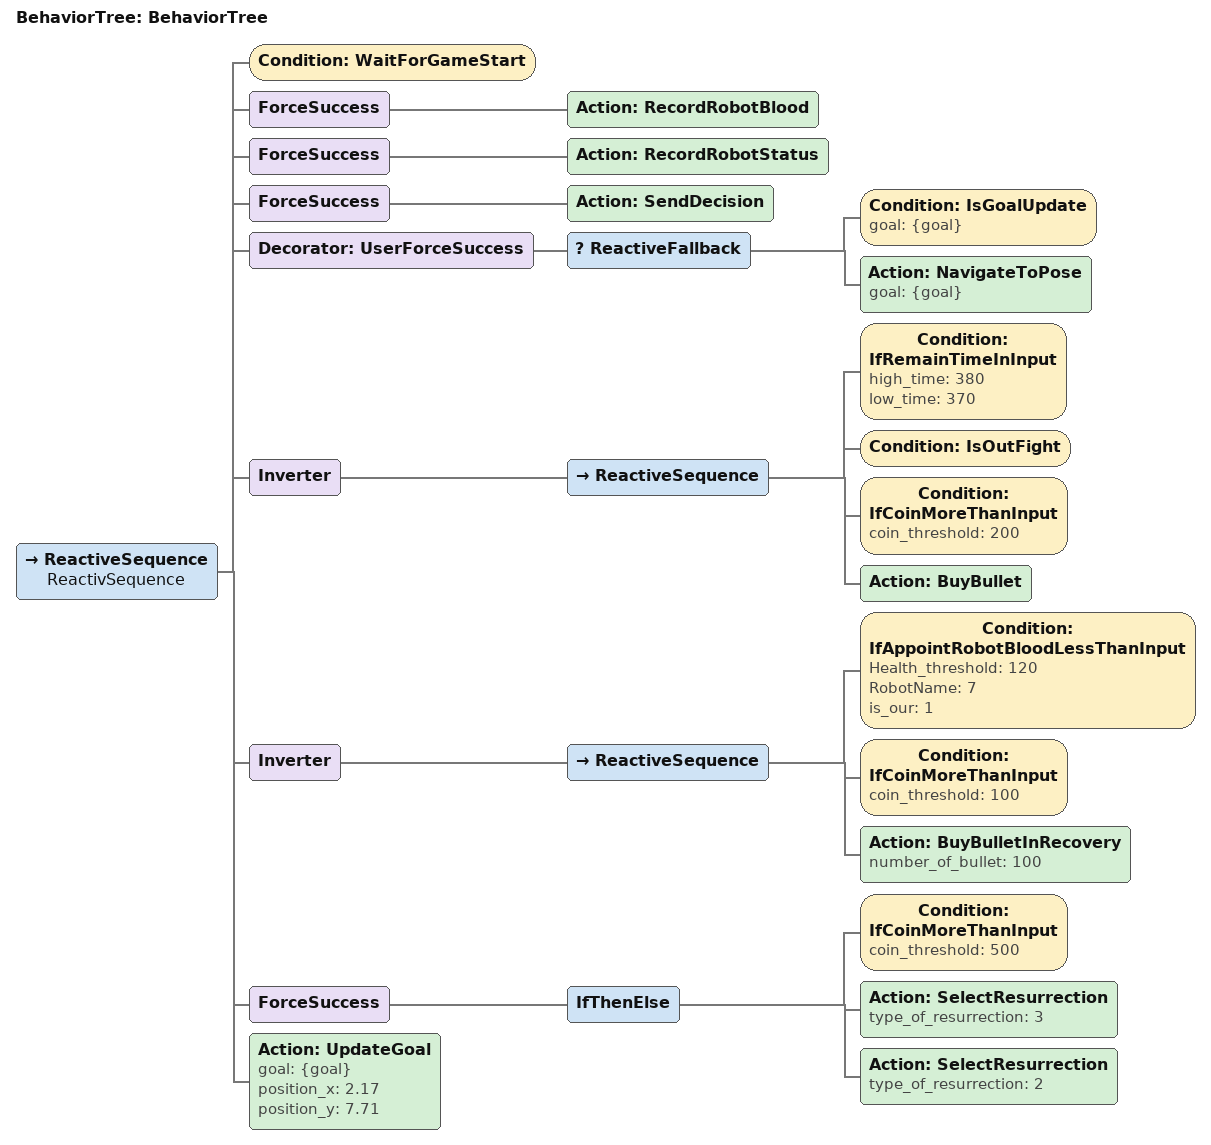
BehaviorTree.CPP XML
<?xml version="1.0"?>
<root main_tree_to_execute="BehaviorTree">
    <BehaviorTree ID="BehaviorTree">
        <ReactiveSequence name="ReactivSequence">
            <Condition ID="WaitForGameStart"/>
            <ForceSuccess>
                <Action ID="RecordRobotBlood"/>
            </ForceSuccess>
            <ForceSuccess>
                <Action ID="RecordRobotStatus"/>
            </ForceSuccess>
            <ForceSuccess>
                <Action ID="SendDecision"/>
            </ForceSuccess>
            <Decorator ID="UserForceSuccess">
                <ReactiveFallback>
                    <Condition ID="IsGoalUpdate" goal="{goal}"/>
                    <Action ID="NavigateToPose" goal="{goal}"/>
                </ReactiveFallback>
            </Decorator>
            <Inverter>
                <ReactiveSequence>
                    <Condition ID="IfRemainTimeInInput" high_time="380" low_time="370"/>
                    <Condition ID="IsOutFight"/>
                    <Condition ID="IfCoinMoreThanInput" coin_threshold="200"/>
                    <Action ID="BuyBullet"/>
                </ReactiveSequence>
            </Inverter>
            <Inverter>
                <ReactiveSequence>
                    <Condition Health_threshold="120" ID="IfAppointRobotBloodLessThanInput" RobotName="7" is_our="1"/>
                    <Condition ID="IfCoinMoreThanInput" coin_threshold="100"/>
                    <Action ID="BuyBulletInRecovery" number_of_bullet="100"/>
                </ReactiveSequence>
            </Inverter>
            <ForceSuccess>
                <IfThenElse>
                    <Condition ID="IfCoinMoreThanInput" coin_threshold="500"/>
                    <Action ID="SelectResurrection" type_of_resurrection="3"/>
                    <Action ID="SelectResurrection" type_of_resurrection="2"/>
                </IfThenElse>
            </ForceSuccess>
            <Action ID="UpdateGoal" goal="{goal}" position_x="2.17" position_y="7.71"/>
        </ReactiveSequence>
    </BehaviorTree>
</root>
